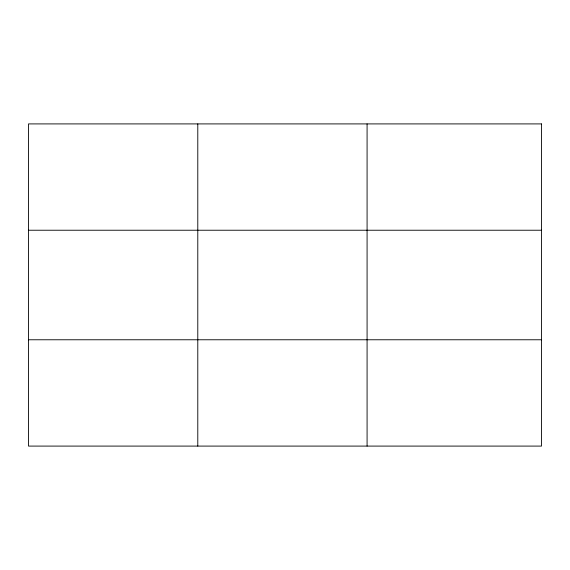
<?xml version="1.0" encoding="UTF-8"?>
<svg xmlns="http://www.w3.org/2000/svg" width="570" height="570" viewBox="0 0 570 570"><rect width="100%" height="100%" fill="white"/><g stroke="black" fill="none" stroke-linecap="round" stroke-linejoin="round"><path stroke-width="0.85" d="M197.79 123.911L197.79 446.089M367.08 123.911L367.08 446.089M28.5 230.23L541.5 230.23M28.5 339.77L541.5 339.77M541.5 123.911L541.5 446.089L28.5 446.089L28.5 123.911L541.5 123.911"/></g></svg>
